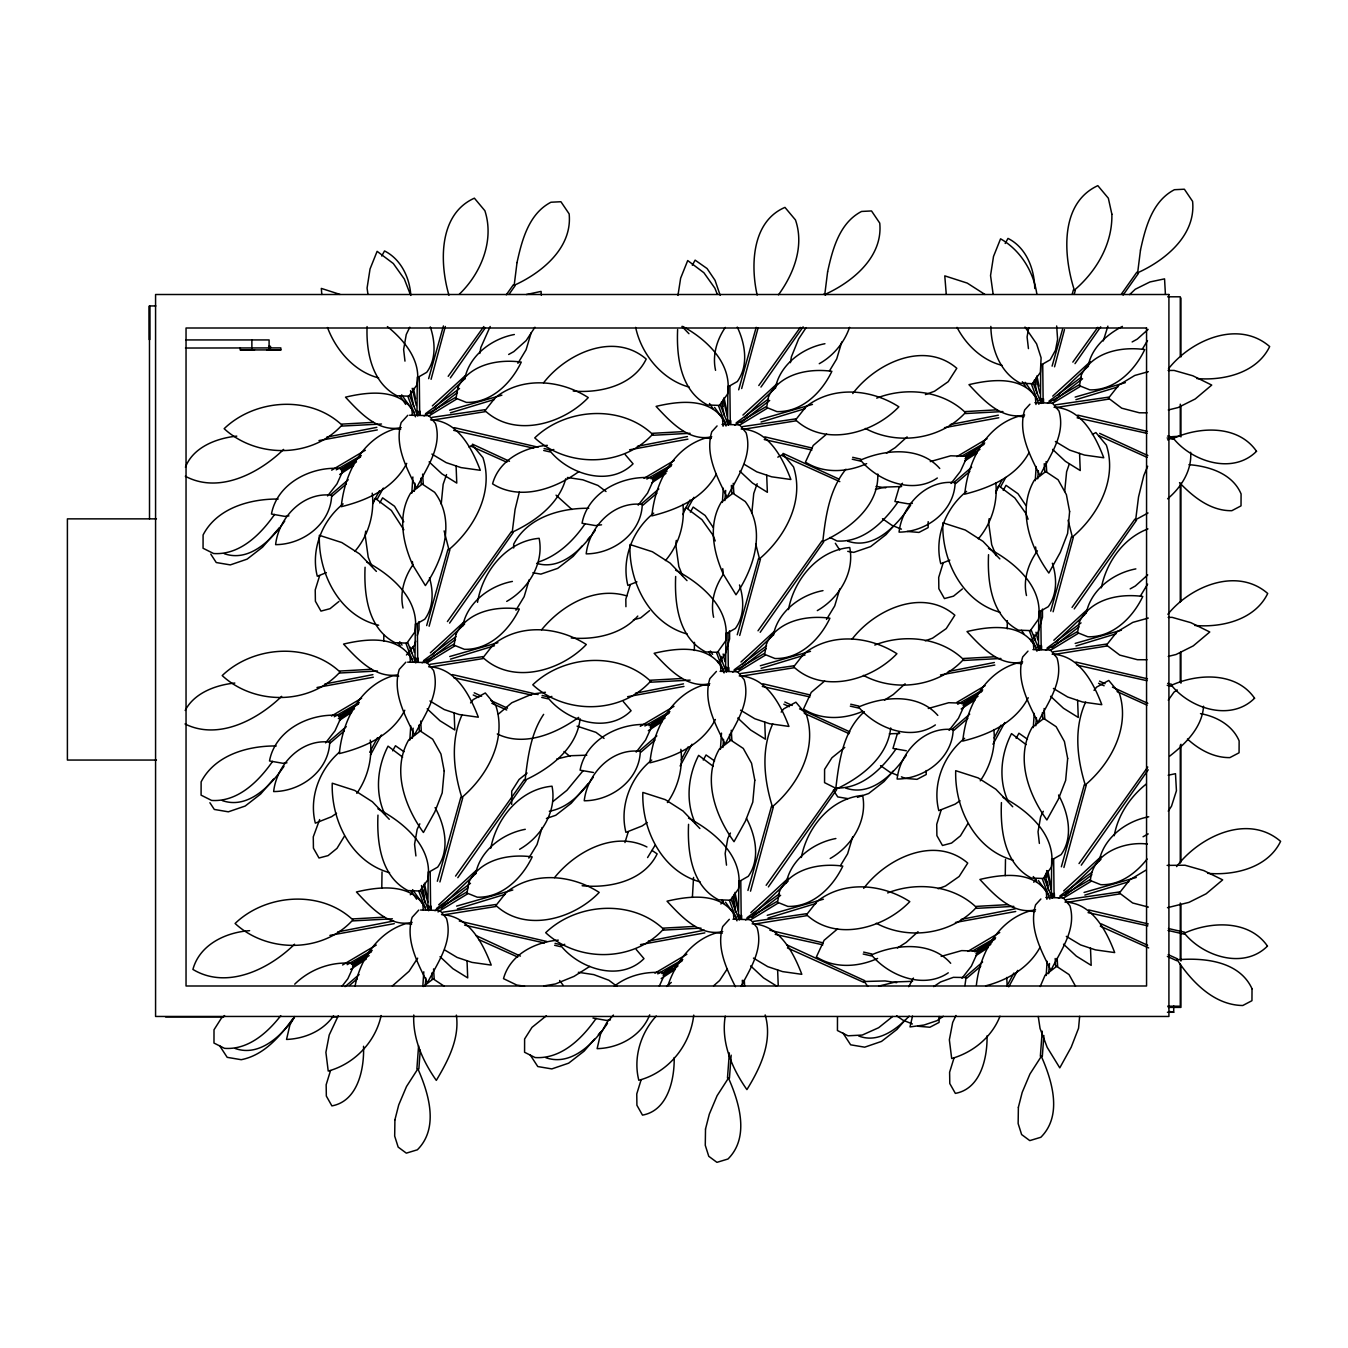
<?xml version="1.0" encoding="UTF-8"?>
<svg xmlns="http://www.w3.org/2000/svg" width="1348" height="1348" viewBox="0 0 1348 1348"><rect width="100%" height="100%" fill="white"/><g stroke="black" fill="none" stroke-linecap="round" stroke-linejoin="round"><path stroke-width="1.5" d="M511.684 804.368L511.718 791.091L519.081 779.481L527.102 773.027M513.672 547.979L513.672 544.188C527.489 517.329 560.515 507.977 588.756 508.263M837.479 1017.251L837.445 1030.529L847.976 1035.803L862.248 1035.062L878.643 1027.715L892.646 1016.51M926.211 770.551L926.194 774.527L917.011 779.346L905.216 778.369L901.391 776.836M928.182 521.642L928.149 527.607L918.965 532.426L907.17 531.449M939.118 1016.443L939.084 1022.424L929.901 1027.243L918.106 1026.266M383.742 641.294L383.843 635.178M381.787 888.214L382.023 871.92M694.338 650.511L694.456 642.356M692.383 897.414L693.563 877.413M1007.209 628.775L1007.327 620.619M1005.254 875.678L1005.49 859.401M416.936 415.083L417.307 377.137L419.279 377.137L419.7 415.083L417.712 414.965L417.947 411.056L417.358 414.341M414.982 662.003L415.336 624.057L417.307 624.057L417.728 662.003L415.74 661.885L415.993 657.976L415.386 661.261M427.872 909.9L428.226 871.937L430.197 871.937L430.635 909.883M727.532 424.3L727.903 386.354L729.858 386.354L730.296 424.3M725.578 671.22L725.932 633.257L727.903 633.257L728.324 671.22L726.336 671.102L726.589 667.193L725.982 670.462M738.519 917.179L738.822 881.154L740.793 881.154L741.215 919.1L739.226 918.999L739.479 915.073M1040.454 400.642L1040.757 364.617L1042.729 364.6L1043.15 402.563L1041.161 402.445L1041.414 398.536L1040.808 401.822M1038.432 649.483L1038.803 611.52L1040.774 611.52L1041.195 649.483L1039.207 649.365L1039.46 645.456L1038.853 648.725M1051.339 897.364L1051.693 859.417L1053.664 859.417L1054.085 897.364M419.666 415.1L419.919 411.191L420.104 414.51M417.712 662.02L417.964 658.094L418.15 661.43M728.308 671.22L728.56 667.311L728.746 670.647M741.198 919.117L741.451 915.208L741.636 918.527M1043.133 402.58L1043.386 398.654L1043.571 401.99M1041.178 649.483L1041.414 645.574L1041.6 648.91M411.78 493.216L412.876 476.973M409.809 740.136L410.769 725.932M422.851 985.995L423.794 971.79M722.376 502.433L723.32 488.229M720.405 749.353L721.5 733.11M1035.23 480.697L1036.191 466.492M1033.276 727.617L1034.236 713.395M1046.166 975.497L1047.126 961.293M418.605 1045.778L416.886 1068.779L418.857 1068.93L420.256 1050.109M729.352 1052.906L727.482 1077.996L729.453 1078.147L731.155 1055.147M1042.223 1031.169L1040.353 1056.259L1042.324 1056.394L1043.874 1035.5M414.274 491.363L414.931 483.258M412.303 738.283L413.128 728.139M425.193 986.18L425.867 978.058M724.87 500.58L725.679 490.436M722.899 747.5L723.556 739.378M1037.724 478.843L1038.381 470.722M1035.77 725.763L1036.427 717.641M1048.66 973.644L1049.485 963.5M1079.647 1016.308L1078.552 1028.254L1071.188 1047.227L1059.781 1067.869L1047.177 1047.345L1040.049 1028.44L1038.263 1016.493M441.217 504.068L443.155 484.286L446.542 474.547M751.813 513.285L753.751 493.503L757.138 483.747M1064.684 491.548L1066.605 471.766L1069.318 463.965M413.752 1014.993C412.673 1038.701 422.884 1061.331 436.314 1080.388C448.025 1060.741 459.702 1038.701 456.365 1015.111M725.241 1016.106C720.826 1042.358 732.015 1068.492 746.91 1089.605C760.558 1067.582 772.859 1041.229 765.175 1014.926M964.915 985.59L966.078 977.536L953.39 977.334L940.567 981.984L933.675 986.601M365.712 531.163L365.123 534.988L368.223 557.23L371.88 566.312M677.96 295.381L680.639 278.193L687.716 260.552L703.909 272.751L714.912 288.219L717.17 294.016M676.308 540.38L675.719 544.204L678.819 566.446L682.476 575.529M989.179 518.643L988.573 522.468L991.69 544.71L996.071 555.595M464.706 379.041C469.222 355.586 491.666 338.736 514.346 334.506M462.735 625.961C467.267 602.505 489.712 585.655 512.392 581.426M475.642 873.841C480.158 850.403 502.602 833.536 525.282 829.306M775.302 388.258C779.818 364.803 802.262 347.952 824.942 343.723M773.331 635.161C777.863 611.722 800.308 594.872 822.988 590.626M786.221 883.058C790.754 859.603 813.198 842.753 835.878 838.523M1088.156 366.504C1091.139 348.172 1106.641 334.641 1122.395 326.401M1086.202 613.424C1090.734 589.986 1113.162 573.136 1135.859 568.89M1099.092 861.321C1103.624 837.866 1126.052 821.016 1148.749 816.787M479.821 353.462L480.815 347.565L490.183 326.486M477.529 602.337C482.517 571.451 506.46 541.306 539.133 538.307C544.221 563.616 528.264 589.127 506.713 601.393M490.756 848.263C496.435 818.152 520.025 789.102 552.023 786.204C557.112 811.496 541.155 837.007 519.603 849.291M790.417 362.679L791.411 356.782L798.623 338.955L806.138 327.598M788.462 609.582C794.124 579.471 817.731 550.422 849.729 547.524C854.817 572.816 838.86 598.327 817.309 610.61M801.352 857.48C807.014 827.369 830.621 798.319 862.619 795.421C867.708 820.713 851.751 846.224 830.2 858.491M1103.287 340.943L1107.888 326.132M1101.333 587.846C1106.287 562.47 1123.255 538.24 1147.957 528.888M1114.223 835.743C1117.863 815.254 1130.079 796.938 1146.238 784.047M1028.726 327.598L1027.092 336.966L1028.44 348.61M428.276 909.142L428.883 905.873L428.63 909.782L430.602 909.9L430.854 905.991L431.04 909.31M727.937 423.558L728.543 420.273L728.291 424.182L730.262 424.317L730.515 420.391L730.7 423.727M1051.743 896.622L1052.35 893.336L1052.097 897.246L1054.069 897.38L1054.305 893.471L1054.49 896.791M355.08 986.011C360.354 958.883 378.316 931.974 405.782 923.683L411.646 924.02M976.39 985.102C979.76 953.895 997.604 920.785 1029.249 911.164L1035.112 911.484M381.13 1015.533C375.469 1042.004 354.356 1063.976 328.221 1071.053L325.896 1052.35L329.215 1034.994L338.264 1015.752M693.731 1015.111C690.345 1045.29 668.524 1072.486 638.817 1080.27C633.021 1057.607 640.721 1033.073 656.24 1016.021M912.529 1016.089L910.001 1026.923L924.02 1025.036L936.961 1020.689L943.33 1016.257M519.368 491.986L515.071 509.477L512.223 532.224C535.223 521.356 558.695 504.472 565.756 478.742M431.074 379.327L445.346 326.469M429.119 626.247L449.861 549.883L447.957 549.361L426.676 625.573M439.92 881.963L462.752 797.763L460.848 797.241L437.342 881.255M741.67 388.544L758.098 327.85M739.715 635.464L760.457 559.1L758.553 558.561L737.255 634.79M750.516 891.18L773.348 806.98L771.444 806.458L747.938 890.472M1054.54 366.808L1064.482 329.62M1053.108 611.773L1073.328 537.346L1071.424 536.824L1050.682 611.099M1063.909 867.489L1086.218 785.244L1084.314 784.721L1061.365 866.781M443.441 325.946L428.63 378.653M756.194 327.328L738.67 389.825M1072.3 293.83L1073.379 289.921L1075.283 290.443L1074.204 294.353M1052.097 366.134L1062.595 329.097M415.706 641.159L414.594 645.001L406.439 654.993M417.358 635.414L419.026 629.668L418.975 621.596M908.72 986.685L913.439 978.041M531.163 332.771L526.091 349.772L517.885 363.32M529.208 579.691L524.136 596.692L515.93 610.24M542.098 827.571L537.026 844.573L528.82 858.12M841.759 341.988L836.687 358.989L829.509 370.835M839.804 588.891L834.732 605.909L826.509 619.44M852.694 836.788L847.622 853.789L840.427 865.635M319.594 575.832L315.23 589.935L315.398 601.259L320.959 611.099L330.041 608.689L338.938 601.461M330.513 1070.632L326.165 1084.736L326.334 1096.059L331.894 1105.899C357.961 1101.097 364.381 1068.812 363.539 1046.284M630.19 585.032L625.826 599.152L625.927 606.701M624.95 842.534L628.219 831.952M641.109 1079.849L636.761 1093.953L636.913 1105.276L642.49 1115.116C667.833 1110.617 674.59 1079.512 674.185 1057.557M943.044 563.296L938.697 577.416L938.848 588.722L944.426 598.563L953.508 596.17L962.405 588.924M941.089 810.215L936.725 824.336L936.894 835.642L942.471 845.482L951.553 843.073L960.45 835.844L967.898 823.611M953.98 1058.113L949.615 1072.216L949.784 1083.539L955.361 1093.38C980.704 1088.864 987.461 1057.776 987.056 1035.82M849.56 327.328C844.455 342.443 833.266 355.939 819.264 363.69M462.145 714.625C450.165 740.777 453.551 770.786 461.808 797.511C487.622 775.656 506.983 739.648 495.811 705.543L485.297 692.973L473.148 699.646L470.57 702.898M772.741 723.842C760.761 749.994 764.148 780.003 772.404 806.711C798.218 784.873 817.579 748.848 806.407 714.743L795.893 702.19L783.744 708.846L781.166 712.115M1085.612 702.106C1073.615 728.257 1077.018 758.267 1085.258 784.974C1111.089 763.12 1130.433 727.111 1119.278 693.007L1108.764 680.454L1096.615 687.109L1094.02 690.378M373.042 503.545L375.148 498.255L391.358 510.454L403.861 529.781M682.914 514.532L685.744 507.471L701.954 519.671L712.957 535.139L715.215 540.936M995.784 492.795L998.615 485.735L1014.808 497.934L1025.828 513.386L1028.086 519.199M667.883 985.641C675.769 962.371 691.827 940.028 716.378 932.9L722.242 933.22M1147.67 466.24L1143.795 475.574L1138.538 496.957L1135.69 519.705L1148.041 512.981M1040.184 986.551L1045.054 975.295L1056.664 966.364L1069.031 974.57L1075.468 986.129M659.341 986.045L665.339 972.885C647.579 970.813 628.488 974.924 614.351 986.163M999.997 1016.19C991.858 1037.134 973.054 1052.384 951.688 1058.517L949.363 1039.813L952.682 1022.475L955.968 1015.465M185.434 467.234C193.118 447.132 216.742 438.117 236.776 436.129M185.182 710.463C194.23 692.889 216.017 684.902 234.822 683.048M409.792 327.193L406.254 334.506L403.625 349.486L404.973 361.129M419.835 823.83L417.172 829.306L414.561 844.286L415.909 855.946M730.431 833.03L727.768 838.523L725.157 853.503L726.505 865.146M1043.301 811.294L1040.639 816.787L1038.027 831.767L1039.375 843.41M649.719 1014.859C641.446 1035.921 619.12 1048.121 597.13 1048.66L600.5 1034.202L606.886 1022.374L613.441 1015.044M379.445 490.79L372.621 503.579M377.491 737.71L369.706 752.285M690.041 500.007L684.177 511.01M688.087 746.927L681.262 759.716M1001.918 480.141L996.088 491.06M1000.941 725.19L994.133 737.979M1013.831 973.071L1007.023 985.86M740.996 986.466C750.516 968.521 763.44 948.722 757.054 927.592L750.55 919.656L732.958 919.218M370.481 754.998L381.366 735.014M294.471 1016.544L289.904 1024.986L286.534 1039.443C304.715 1038.701 322.913 1031.035 333.546 1015.819M680.117 765.984L691.962 744.231M992.987 744.248L1004.816 722.494M1008.759 986.803L1017.706 970.391M377.238 499.181L383.321 488.111M687.834 508.381L693.917 497.311M1000.705 486.645L1005.76 477.428M381.72 256.019L384.534 250.947C400.996 259.237 409.691 277.654 410.82 295.431M379.765 502.922L382.579 497.85L394.526 506.241L403.777 521.811M392.656 750.819L395.469 745.747L403.996 751.746M692.316 265.219L695.13 260.147L707.077 268.538L715.063 280.367L720.169 295.296M690.361 512.139L693.175 507.067L705.122 515.458L713.092 527.287M703.252 760.036L706.066 754.964L714.592 760.946M1005.187 243.483L1008.001 238.411C1026.367 247.644 1034.438 268.926 1034.759 288.506M1003.232 490.402L1006.029 485.331L1017.993 493.722L1025.963 505.551M1016.122 738.3L1018.936 733.228L1027.462 739.21M1142.363 349.098L1147.502 340.64M1140.408 596.018L1147.603 584.156M344.448 836.131L336.983 848.364L328.086 855.609L319.004 858.002L313.427 848.178L313.275 836.855L319.644 819.55M778.453 294.824C793.938 273.61 804.436 245.943 795.472 219.943L784.957 207.39C752.066 221.392 750.415 264.848 757.155 295.043M647.579 857.581L655.044 845.348M274.571 514.447C260.636 534.398 239.877 555.241 213.591 553.523L203.059 548.248L203.093 534.971C216.893 508.129 249.919 498.777 278.16 499.046M272.616 761.367C258.664 781.301 237.905 802.144 211.619 800.442L201.088 795.151L201.122 781.891C214.939 755.032 247.965 745.68 276.205 745.966M585.167 523.664C573.675 540.548 558.224 555.528 538.442 561.998M583.212 770.584L566.885 790.349L552.899 801.554M898.038 501.928C884.086 521.861 863.327 542.705 837.041 541.003L830.031 537.481M596.102 1018.465C582.151 1038.415 561.391 1059.258 535.105 1057.54L524.574 1052.266L524.608 1038.988L531.988 1027.361L546.395 1015.735M896.083 748.848C882.131 768.781 861.372 789.625 835.086 787.923L824.555 782.632L824.588 769.354L831.952 757.745L844.775 747.415M637.789 616.053C621.95 634.453 594.754 640.014 571.249 637.958M292.516 1019.139C279.542 1036.848 263.854 1055.248 241.225 1059.697L227.189 1057.338L219.522 1045.576M412.774 565.065L425.395 585.588C443.391 558.813 456.028 520.8 434.629 492.29L422.261 484.084L410.668 493.014C397.323 515.239 402.715 542.688 412.774 565.065C404.265 577.551 399.631 593.053 403.018 608.049M725.342 327.412C716.765 339.831 712.216 355.367 715.569 370.346M723.37 574.282L735.991 594.788C753.987 568.03 766.624 530 745.225 501.507L732.857 493.301L721.264 502.214C707.919 524.456 713.311 551.905 723.37 574.282C714.861 586.751 710.228 602.27 713.614 617.266M1037.404 550.827C1028.238 563.649 1022.896 579.809 1026.485 595.53M406.742 463.358C394.004 488.229 367.178 500.361 341.263 506.696C344.397 474.294 361.685 438.926 394.863 428.883L400.71 429.203M534.937 327.227L526.226 340.505L513.807 351.626L508.668 354.473M404.788 710.261C392.049 735.149 365.224 747.264 339.308 753.599C342.443 721.214 359.731 685.846 392.891 675.803L398.755 676.123M716.26 474.21C703.521 498.288 677.033 509.578 651.859 515.896C654.993 483.511 672.281 448.143 705.442 438.1L711.306 438.42M417.678 958.158L409.051 971.285L392.369 985.944M715.367 719.478C702.645 744.366 675.82 756.481 649.904 762.816C653.039 730.431 670.327 695.062 703.488 685.02L709.351 685.34M1029.131 452.473C1016.392 476.535 989.887 487.841 964.73 494.16C967.864 461.774 985.152 426.406 1018.313 416.363L1024.177 416.684M727.195 969.01L719.647 980.501L713.581 985.826M1028.238 697.742C1015.516 722.629 988.674 734.744 962.775 741.08C965.893 708.694 983.197 673.326 1016.358 663.283L1022.205 663.604M1040.049 947.273C1028.962 967.763 1007.613 980.148 985.59 985.86M1168.244 811.159L1171.513 806.188L1176.433 790.754L1175.49 773.685L1168.177 775.235M450.384 377.861L485.449 327.648M449.592 623.096L513.032 532.797L511.414 531.651L447.418 621.563M760.963 387.078L803.138 326.839M457.815 877.683L525.922 780.677L524.321 779.548L455.557 876.099M760.171 632.313L823.628 542.014L822.01 540.868L758.014 630.78M1074.996 363.657L1100.676 326.823M768.394 886.9L836.518 789.894L834.901 788.765L766.153 885.299M1074.221 608.908L1136.499 520.277L1134.881 519.132L1072.064 607.392M1081.264 865.163L1148.21 769.826M483.848 326.519L448.193 376.311M506.292 294.774L513.386 284.748L514.987 285.877L509.089 294.235M800.341 327.379L758.789 385.528M1121.485 293.931L1136.836 272.212L1138.453 273.358L1123.086 295.077M1147.771 767.029L1079.023 863.562M543.648 714.356C530.691 733.565 527.725 757.593 525.113 780.121C550.203 768.411 576.995 748.191 580.095 718.737M845.937 469.205C829.408 489.375 825.566 516.335 822.819 541.441C849.307 529.174 879.031 506.191 877.784 474.024M1168.261 700.202L1173.99 692.131L1177.242 689.957M1072.84 362.123L1097.811 327.311M284.748 521.002C271.689 539.891 249.262 562.47 224.29 553.691M284.007 766.271C270.746 785.665 248.116 809.558 222.336 800.611M595.344 530.219C582.521 548.535 561.088 570.794 536.639 563.329M294.454 1017.454C281.58 1035.803 259.406 1057.102 235.226 1048.491M593.373 777.122C582.673 792.27 568.384 807.991 549.31 811.226M902.503 483.241L898.931 488.027L894.92 501.523L908.299 503.849L912.377 503.343M910.658 505.197C897.145 525.046 874.346 550.287 847.757 541.171M607.493 1023.368C594.232 1042.779 571.603 1066.656 545.822 1057.708M899.352 731.745L896.976 734.93L892.966 748.443L906.345 750.769M906.244 755.386C893.185 774.291 870.774 796.853 845.786 788.075M327.581 495.963L336.966 483.898L343.807 468.868C313.747 464.79 277.334 482.213 271.454 514.043L284.849 516.385L288.91 515.863M325.609 742.883L334.995 730.818L341.853 715.788C311.792 711.71 275.38 729.133 269.499 760.963L282.878 763.288L286.956 762.783M638.177 505.18L647.562 493.115L654.403 478.085C624.343 474.007 587.93 491.43 582.05 523.26L595.428 525.585L601.545 524.81M342.021 986.247L347.885 978.715L354.743 963.668C332.855 960.703 310.394 968.757 294.723 984.175M636.205 752.1L645.591 740.035L652.449 725.005C622.388 720.927 585.976 738.35 580.095 770.18L593.474 772.505M951.031 483.443L960.416 471.379L967.274 456.349L950.711 455.793L930.272 461.589M949.076 730.363L958.462 718.299L965.32 703.252L948.756 702.712L928.3 708.492M961.966 978.244L971.352 966.179L978.21 951.149L961.646 950.61L941.19 956.389M354.861 551.349C368.459 535.645 374.744 513.74 372.216 493.183M356.816 793.349C367.482 778.133 372.655 758.638 370.262 740.103M665.457 560.566C678.533 545.384 685.087 524.321 682.914 504.405M667.412 802.566C678.078 787.35 683.251 767.855 680.841 749.319M978.328 538.829C991.403 523.647 997.958 502.585 995.784 482.668M980.266 780.829C990.477 766.169 995.919 747.466 993.83 729.588M410.298 894.769L412.623 891.921M718.198 662.778L725.19 654.218L729.622 638.885L729.571 630.813M720.894 903.986L723.219 901.121M1031.068 641.041L1038.044 632.482L1042.493 617.148L1042.442 609.077M1033.764 882.249L1036.09 879.385M279.424 527.675L262.574 547.136L247.122 559.134L230.306 564.896L216.253 562.537L210.777 554.129M273.577 779.077L260.619 794.056L245.168 806.053L228.334 811.816L214.298 809.44L209.917 802.734M582.235 545.873L573.17 556.353L557.718 568.351L540.885 574.113L532.864 572.765M587.425 539.874L590.003 536.875M280.755 1015.684C267.258 1033.04 247.948 1050.058 224.509 1048.34L213.978 1043.049L214.012 1029.771L221.392 1018.161L224.594 1015.566M588.048 783.795L571.215 803.256L555.764 815.27L546.412 818.472M893.808 525.619L886.04 534.6L870.589 546.614L853.756 552.377L847.74 551.366M594.468 1039.173L584.105 1051.154L568.654 1063.168L551.821 1068.913L537.785 1066.554L530.118 1054.793M598.344 1034.674L600.938 1031.692M893.151 771.039L884.069 781.52L868.618 793.534L857.412 797.376M904.744 1020.436L896.976 1029.417L881.508 1041.414L864.691 1047.177L850.639 1044.818L842.972 1033.057M1147.114 859.03C1135.96 873.302 1119.649 885.484 1100.726 884.676L1090.431 880.547C1092.065 853.469 1123.592 841.101 1147.384 844.033M407.804 415.285L401.199 422.514C394.172 445.278 406.607 468.127 416.498 488.027C426.457 468.194 442.447 446.963 435.522 423.575L429.018 415.639L409.607 415.235M405.849 662.188L399.244 669.417C392.217 692.198 404.653 715.047 414.544 734.946C424.485 715.114 440.493 693.883 433.567 670.478L427.063 662.542L407.652 662.154M717.069 425.934L711.795 431.714C704.768 454.495 717.203 477.344 727.094 497.244C737.053 477.411 753.043 456.18 746.118 432.775L739.614 424.839L722.023 424.418M418.739 910.085L412.134 917.314C405.108 940.078 417.543 962.944 427.434 982.827C437.392 962.994 453.383 941.763 446.458 918.376L439.954 910.439L420.542 910.035M716.428 671.405L709.84 678.634C702.814 701.398 715.249 724.264 725.14 744.163C735.081 724.331 751.089 703.083 744.163 679.695L737.659 671.759L720.068 671.321M1029.939 404.198L1024.665 409.977C1017.639 432.759 1030.074 455.607 1039.965 475.507C1049.907 455.675 1065.914 434.444 1058.989 411.039L1052.485 403.103L1034.893 402.664M729.335 919.302L722.73 926.531C716.277 947.206 726.184 968.487 735.435 986.719M1027.985 651.118L1022.711 656.897C1015.684 679.662 1028.12 702.527 1038.011 722.41C1047.952 702.594 1063.943 681.347 1057.034 657.959L1050.53 650.022L1032.939 649.584M1040.875 898.998L1035.601 904.794C1028.575 927.559 1041.01 950.407 1050.901 970.307C1060.842 950.475 1076.833 929.244 1069.924 905.856L1063.42 897.92L1045.829 897.482M543.564 382.849C566.278 353.395 614.166 331.355 646.197 359.074C633.459 385.494 600.298 393.414 573.22 391.038M541.61 629.769C561.509 605.404 594.856 586.094 626.82 595.917M852.762 393.549C875.543 363.454 924.02 340.05 956.794 368.29L948.183 381.703L934.535 391.24L925.385 394.593M554.5 877.649C575.495 851.515 614.351 830.452 646.939 846.982M852.206 638.986C874.919 609.532 922.79 587.475 954.839 615.21L946.229 628.606L932.58 638.16L925.25 640.839M1168.43 368.847C1191.093 340.067 1238.34 319.324 1269.664 346.554C1256.926 372.975 1223.765 380.894 1196.67 378.518M863.697 888.349C886.479 858.272 934.956 834.85 967.729 863.091L959.119 876.503L945.47 886.04L938.141 888.736M1167.874 614.284C1190.503 586.212 1237.076 566.75 1267.71 593.474C1254.971 619.895 1221.81 627.814 1194.716 625.438M1176.568 866.612C1199.349 836.518 1247.827 813.114 1280.6 841.354C1267.861 867.775 1234.701 875.695 1207.606 873.319M459.365 294.15C481.067 273.341 494.581 240.399 484.876 210.726L474.378 198.173C438.454 214.265 439.465 262.826 448.951 295.212M442.195 905.57L476.012 873.302M752.791 914.787L788.108 881.137M1065.661 893.033L1100.962 859.384M434.208 407.905L465.077 378.502M432.236 654.825L464.622 624.023M744.804 417.122L775.673 387.719M742.832 664.042L773.718 634.638M1057.658 395.385L1088.544 365.982M1055.703 642.305L1085.089 614.284M909.159 1016.106C896.656 1029.501 877.784 1043.571 858.693 1035.972M1129.641 294.589L1135.302 289.23L1149.911 281.968L1164.554 278.868L1165.397 294.049M465.229 375.671L432.32 405.9M464.757 621.192L430.366 652.82M777.307 383.489L742.917 415.1M476.164 870.471L438.69 904.811M773.87 631.808L740.962 662.02M1090.178 361.753L1052.737 396.11M788.243 878.289L750.802 912.647M1086.724 610.071L1053.816 640.283M1101.114 856.553L1063.673 890.91M283.619 449.423C258.9 473.468 218.797 494.211 185.316 476.232M281.665 696.343C257.299 719.95 218.309 740.507 185.013 723.96M294.555 944.223C269.078 969.313 226.868 989.954 192.916 969.431C199.555 944.678 225.756 932.243 249.616 930.676M907.086 436.887L895.24 447.62L886.479 453.181M905.115 683.807L893.286 694.54L884.524 700.084M918.022 931.704L906.176 942.437L897.414 947.981M1148.125 329.384L1137.274 339.106L1132.135 341.954M1147.721 574.905L1135.319 586.026L1130.18 588.874M1167.604 498.811C1181.118 487.538 1192.053 470.418 1190.655 452.288M1169.761 756.076C1185.633 743.658 1202.13 727.448 1203.562 706.217M348.222 479.753L331.035 494.497L332.316 495.997L346.369 483.932M346.251 726.673L329.081 741.417L330.361 742.917L344.414 730.852M658.818 488.97L641.631 503.714L642.912 505.214L656.965 493.149M345.088 986.635L359.141 974.553M349.503 985.439L357.304 978.732M656.847 735.89L639.677 750.634L640.957 752.133L655.01 740.069M971.672 467.234L954.502 481.977L955.783 483.477L969.835 471.412M969.718 714.154L952.547 728.897L953.828 730.397L967.881 718.316M666.62 986.45L671.304 982.439M982.608 962.034L965.438 976.778L966.718 978.277L980.771 966.213M826.627 434.09L813.198 445.48L805.447 462.111C823.746 473.906 847.437 472.373 866.646 463.628M498.372 714.12L511.802 702.746L532.14 694.068L545.418 692.265M824.673 681.01L811.226 692.383L803.492 709.014C821.185 720.405 844.05 719.444 862.821 711.306M837.563 928.907L824.117 940.281L816.383 956.912C834.682 968.707 858.356 967.173 877.582 958.445M649.534 610.661L640.637 617.906L633.375 619.827M937.332 478.018C912.967 494.783 878.037 481.27 860.546 460.106C885.35 449.221 920.296 446.239 939.758 468.481M935.377 724.921C911.012 741.703 876.082 728.19 858.575 707.026C883.395 696.141 918.342 693.158 937.804 715.4M948.267 972.818C923.902 989.601 888.972 976.07 871.465 954.906C896.285 944.038 931.232 941.039 950.694 963.281M430.298 413.448L457.461 392.521M426.777 661.598L455.506 639.441M740.894 422.665L769.691 400.491M1053.765 400.929L1082.562 378.754M738.94 669.585L766.102 648.641M441.234 908.249L468.396 887.321M1051.811 647.849L1078.973 626.904M751.83 917.466L780.627 895.308M1064.701 895.729L1091.863 874.801M423.255 986.534L433.197 978.901L444.014 986.079M343.133 503.916C322.121 520.631 310.596 549.816 317.286 576.236L326.351 572.647M339.595 752.032C319.729 769.068 308.726 797.325 315.331 823.156L331.642 816.686L336.545 813.282M653.713 513.116C632.717 529.848 621.192 559.032 627.882 585.453L636.947 581.864M966.583 491.38C945.588 508.112 934.063 537.296 940.752 563.717L949.818 560.128M651.758 760.036C630.763 776.751 619.238 805.952 625.927 832.373L642.238 825.903L647.141 822.499M964.629 738.3C943.634 755.015 932.091 784.216 938.798 810.637L955.092 804.166L960.012 800.746M459.55 388.477L425.513 413.701M768.512 398.924L736.109 422.918M455.961 636.627L423.542 660.621M1081.382 377.187L1048.963 401.182M766.54 645.844L734.138 669.838M470.486 883.277L436.449 908.518M1081.045 622.877L1047.008 648.102M779.447 893.724L747.028 917.718M1092.301 871.988L1059.899 895.982M266.634 349.924L280.839 349.907L280.839 347.902L185.485 348.037M342.021 470.519L354.136 462.33M652.617 479.736L664.733 471.547M338.331 718.619L352.182 709.25M965.488 458L974.132 452.136M650.646 726.656L662.778 718.45M352.957 965.337L365.072 957.131M963.517 704.92L977.367 695.551M663.553 974.537L672.197 968.69M978.143 951.637L991.993 942.269M1167.587 439.886L1172.457 436.634L1180.427 436.213M864.371 711.693C842.871 730.818 838.894 762.159 835.709 789.321C860.799 777.628 887.591 757.408 890.691 727.954M339.679 474.547L353.648 465.363M652.028 482.618L665.996 473.434M339.46 720.321L351.693 712.283M964.882 460.881L977.115 452.844M648.321 730.683L662.289 721.5M350.615 969.364L366.336 959.018M961.191 708.947L975.16 699.747M661.211 978.564L675.179 969.38M975.817 955.681L988.05 947.644M340.488 469.609L359.714 457.09M651.084 478.826L668.557 467.436M338.533 716.529L357.759 704.01M965.707 455.944L981.428 445.699M649.129 725.73L668.355 713.227M351.424 964.41L370.649 951.89M962 703.993L981.226 691.49M662.02 973.627L679.493 962.253M974.89 951.89L992.364 940.516M360.607 456.871L343.285 468.042L344.347 469.694L356.479 461.875M671.203 466.088L653.864 477.259L654.943 478.911L667.075 471.092M358.652 703.791L341.314 714.962L342.392 716.614L354.524 708.795M984.074 444.351L966.735 455.523L967.813 457.174L979.945 449.356M669.248 713.008L651.91 724.162L652.988 725.831L665.12 718.012M371.543 951.671L354.204 962.843L355.282 964.494L369.15 955.564M982.119 691.254L964.78 702.426L965.842 704.094L977.991 696.276M682.139 960.888L664.8 972.06L665.878 973.711L678.01 965.893M995.009 939.152L977.671 950.323L978.732 951.974L990.881 944.156M428.748 416.06L456.551 399.109L455.54 397.407L424.03 415.892M578.865 471.581C554.736 489.105 519.94 501.17 492.576 483.848C499.013 459.82 524.119 447.115 547.372 445.346M739.344 425.277L767.147 408.309L766.136 406.624L734.626 425.109M426.777 662.98L454.596 646.029L453.568 644.327L422.076 662.812M1052.198 403.524L1080.018 386.573L1078.99 384.888L1047.497 403.372M578.663 717.389C555.915 733.565 524.338 747.163 497.277 733.969M737.373 672.18L765.175 655.229L764.164 653.544L732.672 672.012M437.999 911.922L467.486 893.909L466.459 892.224L434.966 910.692M1050.244 650.444L1078.046 633.493L1077.035 631.808L1045.543 650.275M589.801 966.398L574.046 976.373L555.393 983.973L543.8 985.927M750.263 920.077L778.082 903.126L777.055 901.424L745.562 919.909M1063.134 898.341L1090.936 881.39L1089.925 879.688L1058.433 898.172M341.6 471.328L352.182 464.639M653.965 479.433L664.53 472.744M339.645 718.248L351.98 710.447M965.067 458.809L977.401 451.007M650.241 727.465L660.806 720.776M352.536 966.145L366.639 957.215M963.112 705.729L975.447 697.927M663.132 975.345L677.218 966.432M976.003 953.609L990.089 944.695M1145.716 870.269L1129.708 879.907L1119.396 892.966L1132.64 902.975L1148.378 907.086M331.659 470.166L365.359 450.232M644.024 478.338L674.169 460.494M331.473 716.041L361.618 698.213M956.895 456.601L987.039 438.757M640.283 726.302L673.983 706.369M342.577 964.983L376.277 945.049M956.709 702.46L985.085 685.677M654.96 973.138L686.873 954.266M967.813 951.402L999.744 932.513M336.242 469.845L361.264 455.506M646.821 479.062L671.86 464.723M334.27 716.765L359.309 702.426M961.478 456.298L984.731 442.97M644.866 725.982L669.905 711.626M347.161 964.646L372.2 950.306M957.737 704.246L982.759 689.89M657.757 973.863L682.796 959.523M972.414 951.098L995.65 937.787M418.284 377.137L426.743 372.301C436.432 359.208 435.236 341.617 430.298 326.89M728.88 386.354L737.339 381.518C748.814 365.578 745.276 343.757 737.272 327.092M416.33 624.057L424.788 619.221C433.584 607.308 433.534 591.368 429.456 577.685M1041.751 364.617L1050.21 359.781L1055.484 350.244L1057.607 339.359L1056.664 325.98M726.926 633.257L735.385 628.438C744.618 615.935 744.062 599.152 739.496 584.965M429.22 871.937L437.679 867.118C450.266 849.392 444.806 825.33 435.101 807.57M1039.797 611.52L1048.239 606.701C1057.472 594.198 1056.916 577.416 1052.367 563.228M739.816 881.154L748.275 876.318C760.457 859.215 755.756 835.861 746.539 818.489M1052.687 859.417L1061.129 854.581C1073.733 836.872 1068.273 812.81 1058.568 795.034M1143.07 836.754L1148.21 833.906M468.936 446.997L472.407 445.093L482.921 457.646C494.093 491.75 474.732 527.759 448.918 549.613L444.132 530.876M777.796 457.157L783.003 454.31L793.517 466.863C804.689 500.967 785.328 536.976 759.514 558.83L755.689 543.834M1092.402 434.46L1095.873 432.556L1106.371 445.126C1117.543 479.231 1098.182 515.239 1072.368 537.094L1068.071 520.227M876.722 398.132C905.805 386.724 942.336 390.313 965.438 412.572C940.601 439.701 897.448 445.733 865.349 428.445M874.768 645.052C903.851 633.644 940.365 637.233 963.483 659.492C938.629 686.621 895.493 692.653 863.394 675.365M887.658 892.932C916.741 881.525 953.255 885.114 976.373 907.373C951.536 934.501 908.384 940.533 876.284 923.262M553.809 449.491L549.95 450.889C568.839 474.277 609.448 487.471 633.054 463.813L625.287 454.714M551.854 696.411L547.979 697.809C566.868 721.197 607.493 734.39 631.1 710.733L623.332 701.634M564.745 944.308L560.869 945.706C579.775 969.077 620.383 982.288 643.99 958.63L636.222 949.514M457.427 908.855L505.365 894.263M768.023 918.055L815.961 903.48M450.451 412.825L494.43 399.463M761.047 422.042L805.026 408.68M1075.906 399.699L1117.896 386.927M450.485 659.138L494.463 645.759M761.081 668.355L805.059 654.976M1075.957 645.995L1115.925 633.846M1084.854 895.106L1128.832 881.744M501.877 395.183L449.676 410.18M812.473 404.4L760.272 419.397M1125.344 382.663L1075.148 397.087M497.918 642.693L449.726 656.527M810.502 651.32L760.323 665.744M1121.384 630.173L1075.198 643.417M512.813 890L456.618 906.109M823.409 899.217L767.214 915.326M1136.263 877.464L1084.062 892.46M1148.328 371.677L1134.78 375.452L1118.773 385.09L1108.477 398.166L1121.705 408.174L1139.397 412.791L1147.03 412.825M1148.311 618.058L1132.825 622.372L1116.818 632.01L1106.506 645.069L1119.75 655.094L1137.442 659.711L1146.98 659.745M1168.278 409.977L1178.034 407.568L1195.221 398.974L1211.734 385.073L1192.862 375.789L1174.091 370.43L1168.109 370.481M1168.261 656.409L1176.079 654.488L1193.266 645.877L1209.779 631.993L1190.907 622.692L1172.12 617.35L1168.143 617.384M1167.486 907.676L1188.97 902.368L1206.157 893.775L1222.67 879.873L1203.798 870.589L1185.01 865.231L1167.115 865.382M401.182 427.552C378.148 432.792 359.68 412.387 345.492 397.171C367.195 392.032 397.087 388.275 411.881 409.084L412.353 415.032M711.778 436.769C688.744 442.009 670.276 421.587 656.088 406.388C677.791 401.249 707.683 397.492 722.477 418.301L723.101 426.238M1024.632 415.032C1001.615 420.273 983.147 399.851 968.959 384.652C990.662 379.513 1020.554 375.755 1035.348 396.565L1035.972 404.501M875.391 489.442L885.013 487.083L901.627 486.527M397.458 674.893C374.946 678.432 357.49 659.004 343.538 644.091C365.241 638.952 395.132 635.194 409.927 656.004L410.399 661.952M709.806 683.689C686.789 688.929 668.322 668.507 654.134 653.291C675.837 648.169 705.729 644.411 720.506 665.221L720.978 671.169M556.724 759.042L570.187 755.739L586.801 755.183M1022.677 661.935C999.66 667.193 981.192 646.77 966.988 631.555C988.691 626.432 1018.599 622.675 1033.377 643.485L1033.849 649.433M412.117 922.352C389.083 927.592 370.616 907.187 356.428 891.972C378.131 886.832 408.023 883.092 422.817 903.885L423.289 909.849M722.697 931.569C699.679 936.809 681.212 916.404 667.024 901.189C688.727 896.049 718.619 892.292 733.413 913.101L733.885 919.066M1035.567 909.833C1012.55 915.073 994.083 894.668 979.895 879.452C1001.581 874.313 1031.49 870.555 1046.267 891.365L1046.907 899.301M878.626 986.129L895.948 981.9L912.562 981.327M526.461 294.504L541.087 291.404L541.306 295.195M376.833 427.333L326.806 437.089M687.429 436.55L637.402 446.306M998.312 415.201L950.273 424.569M372.891 674.64L324.851 684.009M683.487 683.857L635.447 693.226M994.352 662.508L948.318 671.489M393.751 920.97L337.741 931.906M704.347 930.187L648.337 941.106M1015.229 908.838L961.208 919.37M318.987 440.577L377.322 429.928M629.583 449.794L687.918 439.145M944.493 427.67L998.784 417.762M317.016 687.497L373.362 677.202M627.612 696.697L683.958 686.418M940.483 674.96L994.824 665.036M329.906 935.377L394.256 923.65M640.502 944.594L704.852 932.867M955.429 922.47L1015.718 911.484M432.371 420.121L485.162 411.662L484.859 409.708L431.95 417.391M742.967 429.338L795.758 420.862L795.455 418.925L742.546 426.608M1055.821 407.585L1108.612 399.126L1108.326 397.188L1055.417 404.872M430.4 667.041L483.191 658.565L482.904 656.628L429.995 664.311M740.996 676.241L793.787 667.782L793.5 665.845L740.591 673.528M1053.866 654.505L1106.657 646.046L1106.371 644.108L1053.445 651.775M443.29 914.921L496.098 906.463L495.794 904.508L442.885 912.192M753.886 924.138L806.677 915.68L806.39 913.725L753.481 921.409M1066.757 902.402L1119.548 893.943L1119.261 891.988L1066.335 899.672M558.308 940.146C535.055 941.915 509.948 954.637 503.512 978.648L516.806 985.068L524.524 986.18M610.442 1019.88L606.364 1020.402L592.985 1018.06M373.345 422.362L341.92 424.115L342.021 426.069L381.467 424.013M996.795 409.843L965.387 411.578L965.488 413.55L1002.929 411.561M683.942 431.579L652.516 433.315L652.617 435.286L690.058 433.298M371.391 669.282L339.966 671.034L340.067 672.989L377.507 671.001M994.841 656.762L963.416 658.498L963.534 660.469L1000.957 658.481M681.97 678.499L650.562 680.235L650.663 682.206L690.109 680.133M384.281 917.179L352.856 918.915L352.957 920.886L392.403 918.814M1007.731 904.643L976.323 906.395L976.424 908.35L1013.865 906.378M694.877 926.396L663.452 928.132L663.553 930.103L700.994 928.115M889.276 733.801L899.672 733.447M1167.654 296.796L1180.275 296.796L1180.275 355.737M155.829 305.945L149.476 305.945L149.51 518.862M185.771 339.932L269.094 339.932L269.094 348.037M268.892 346.284L270.51 346.284L270.51 347.902M240.315 347.902L240.315 349.924L280.839 349.924M156.452 518.862L67.4 518.862L67.4 760.053L156.452 760.053M1167.654 1006.198L1180.275 1006.198L1180.275 964.09M1168.312 1007.394L1180.932 1007.394L1180.932 965.286M1167.419 1012.264L1173.704 1012.264L1173.704 1005.945M165.585 1016.914L223.684 1016.914M331.423 1016.914L337.64 1016.914M240.315 349.907L254.519 349.924M582.134 885.737C609.785 888.484 644.007 880.985 657.133 853.874L652.028 850.436M1188.936 464.672C1209.257 466.24 1232.51 473.637 1241.087 493.941L1241.019 505.871L1231.836 510.69C1210.841 511.077 1193.3 497.075 1179.517 482.635M876.065 486.409L885.737 487.858M567.407 477.478L582.858 479.821L597.922 485.432L606.01 491.514M1200.495 713.631C1216.469 716.445 1232.578 725.359 1239.132 740.861L1239.065 752.791L1229.881 757.61C1213.857 757.846 1198.979 749.623 1187.453 739.007M577.045 726.151L595.968 732.352L604.056 738.418M896.656 982.675L885.063 980.923L864.236 981.513L867.809 986.416M578.343 972.296L593.794 974.621L608.858 980.249L616.946 986.315M1054.052 407.281C1081.147 408.191 1095.25 435.556 1103.759 457.764L1084.483 455.068L1069.655 450.097L1055.383 441.537M741.181 429.018C768.293 429.928 782.379 457.292 790.888 479.5L771.612 476.804L756.784 471.834L744.298 464.352M430.585 419.818C457.697 420.711 471.783 448.075 480.309 470.3L461.016 467.588L446.188 462.634L431.916 454.074M1052.097 654.201C1079.192 655.111 1093.295 682.459 1101.805 704.684L1082.528 701.988L1067.7 697.017L1053.411 688.457M739.226 675.938C766.321 676.848 780.425 704.195 788.934 726.42L769.657 723.724L754.829 718.754L740.558 710.194M428.63 666.738C455.725 667.631 469.829 694.995 478.338 717.203L459.061 714.507L444.233 709.554L429.961 700.977M1064.987 902.098C1092.082 902.991 1106.186 930.356 1114.695 952.581L1095.418 949.868L1080.591 944.914L1066.302 936.355M752.117 923.835C779.211 924.728 793.315 952.092 801.824 974.318L782.548 971.605L767.72 966.651L753.448 958.091M441.521 914.618C468.615 915.528 482.719 942.875 491.228 965.101L471.952 962.388L457.124 957.434L444.638 949.936M847.791 798.606L837.748 796.921L833.367 790.198M1169.609 1011.472L1173.704 1012.264M1002.086 365.375C982.557 360.523 966.162 345.071 957.029 327.362M689.232 387.112C662.205 379.816 641.362 354.372 635.649 327.379M378.636 377.895C354.457 371.778 336.006 350.227 327.497 327.513M1000.132 612.295C962.118 601.882 941.578 560.263 942.825 522.788L965.269 530.017L982.978 541.357L999.845 558.881M687.261 634.032C649.264 623.635 628.707 581.999 629.954 544.525L652.398 551.753L670.108 563.093L686.991 580.617M378.653 625.219C339.494 616.12 318.044 573.321 319.358 535.324L341.819 542.553L359.512 553.876L376.395 571.4M1013.022 860.176C975.025 849.779 954.468 808.16 955.715 770.685L978.159 777.914L995.869 789.254L1012.736 806.778M700.151 881.912C662.154 871.516 641.597 829.896 642.844 792.422L665.305 799.65L682.998 810.99L699.882 828.514M389.572 872.695C351.558 862.299 331.001 820.679 332.248 783.205L354.709 790.434L372.402 801.774L389.286 819.298M1077.136 417.829L1146.98 433.348M764.265 439.566L811.934 450.03M453.669 430.349L533.589 448.176M1077.153 665.171L1147.03 680.723M762.311 686.469L809.98 696.95M453.703 677.707L531.634 695.096M1088.072 912.63L1147.839 925.857M775.201 934.366L822.87 944.83M464.605 925.149L544.525 942.977M1147.418 431.427L1077.743 415.133M1167.57 436.027L1173.619 437.409L1173.181 439.33L1167.132 437.948M852.694 457.309L860.765 459.146L860.327 461.067L852.256 459.23M538.071 447.182L454.276 427.653M544.12 448.547L550.169 449.929L549.731 451.85L543.682 450.468M1147.468 678.802L1075.788 662.053M1167.638 683.402L1171.665 684.329L1171.227 686.25L1167.2 685.323M850.74 704.229L858.794 706.066L858.356 707.986L850.302 706.15M538.122 694.557L452.321 674.573M542.149 695.467L548.198 696.849L547.76 698.769L541.711 697.388M1148.277 923.936L1088.678 909.934M1168.43 928.536L1184.555 932.209L1184.117 934.13L1167.991 930.457M863.63 952.109L871.684 953.946L871.246 955.867L863.192 954.03M546.985 941.527L459.28 921.038M555.056 943.364L561.088 944.746L560.65 946.667L554.618 945.285M764.872 436.87L812.372 448.109M762.917 683.79L810.418 695.029M823.308 942.909L769.876 930.255M340.033 294.42L321.313 288.405L321.801 294.471M901.441 529.141L891.887 525.299L882.502 518.71M897.566 775.285L889.933 772.219L880.547 765.63M912.377 1023.958L902.823 1020.099L896.572 1015.718M1098.654 435.556L1147.081 457.36M782.076 455.624L839.821 481.64M1098.553 683.301L1104.13 685.778M1117.138 691.591L1146.98 705.122M471.48 446.407L506.797 462.229M783.828 704.195L789.406 706.689M804.267 713.328L849.072 733.666M1100.305 926.194L1148.665 947.914M473.232 694.995L478.81 697.472M491.818 703.285L506.713 709.992M787.434 947.947L863.832 982.406L864.641 980.619L786.642 944.78M478.692 939.556L517.733 957.029M1147.889 455.573L1099.648 433.365M838.759 479.012L783.087 453.4M1147.805 703.336L1112.454 687.126M509.477 461.286L472.491 444.183M849.88 731.88L799.583 708.88M1147.62 945.268L1101.35 923.902M1168.16 954.62L1177.512 958.883L1176.686 960.669L1167.351 956.423M507.522 708.206L490.841 700.522M520.412 956.086L476.046 935.563M1099.53 681.144L1105.074 683.706M784.822 702.022L792.203 705.442M474.226 692.805L481.607 696.242M682.678 326.401C706.959 339.443 732.689 364.044 727.532 394.105L719.444 405.411L707.599 405.007C680.504 390.92 676.41 357.001 677.623 329.535M988.472 548.451C1014.336 561.964 1043.874 586.818 1038.432 619.288L1030.344 630.594L1018.515 630.173C991.42 616.103 987.309 582.184 988.539 554.702M675.601 570.187C701.466 583.701 731.004 608.555 725.578 641.025L717.473 652.331L705.644 651.91C678.549 637.84 674.455 603.921 675.668 576.455M1003.064 797.393C1028.44 810.704 1056.68 835.507 1051.339 867.185L1043.234 878.475L1031.405 878.07C1004.311 863.984 1000.216 830.082 1001.429 802.599M366.723 562.015C392.083 575.343 420.323 600.146 414.982 631.808L406.894 643.114L395.048 642.71C367.953 628.623 363.859 594.721 365.072 567.238M688.508 818.084C714.356 831.598 743.894 856.435 738.468 888.922L730.38 900.211L718.535 899.807C691.44 885.72 687.345 851.818 688.558 824.336M377.912 808.867C403.76 822.381 433.298 847.235 427.872 879.705L419.784 891.011L407.938 890.59C380.844 876.503 376.749 842.601 377.962 815.119M776.65 986.062L763.457 977.856L750.651 965.909M984.933 294.437L967.241 283.097L944.78 275.868L946.245 294.1M571.923 509.493L556.05 495.171M569.951 756.413L564.003 751.527M823.982 293.948L825.583 295.094M1026.081 744.601L1011.505 733.615C1000.721 754.509 998.261 780.037 1008.237 801.672M713.227 766.338L698.635 755.352C687.851 776.246 685.391 801.774 695.366 823.409M402.631 757.121L388.056 746.152C377.255 767.029 374.795 792.557 384.77 814.192M387.398 326.587C404.653 340.572 421.688 361.163 416.936 384.905L408.848 396.194L397.003 395.79C372.132 382.916 366.083 352.283 367.077 326.57M681.919 326.401L688.946 333.697M1052.586 449.373L1065.392 461.319L1080.237 470.536L1079.563 453.4M1050.614 696.293L1063.437 708.239L1078.265 717.456L1077.608 700.32M739.715 471.109L752.521 483.056L767.366 492.29L766.692 475.136M1063.521 944.173L1076.327 956.12L1091.172 965.353L1090.498 948.2M737.76 718.029L750.566 729.976L765.411 739.193L764.737 722.056M429.119 461.892L441.925 473.839L456.77 483.073L456.096 465.919M427.164 708.812L439.97 720.759L454.815 729.993L454.141 712.839M440.055 956.692L452.861 968.656L467.705 977.873L467.031 960.736M559.605 980.468L563.194 985.354M1038.061 400.474L1025.137 382.31M1030.209 639.171L1036.107 647.394M714.575 407.416L725.19 422.21M1038.364 880.48L1048.997 895.291M717.338 660.908L723.236 669.13M414.594 413.01L401.67 394.846M725.51 902.216L736.126 917.028M407.922 653.342L412.64 659.913M425.53 907.811L412.606 889.646M1025.002 327.042L1036.595 343.858L1041.094 357.81L1040.403 372.368L1032.315 383.674L1020.47 383.253C999.828 372.688 991.285 348.374 990.831 326.401M1022.357 381.754L1025.811 386.792M1021.548 630.342L1023.857 633.712M709.503 403.49L712.94 408.528M1033.293 876.554L1036.747 881.592M710.312 650.966L712.62 654.336M708.694 652.078L710.986 655.448M400.053 395.958L405.681 404.4M721.584 899.975L723.876 903.329M399.716 641.766L402.024 645.119M398.098 642.878L400.39 646.231M410.988 890.758L416.616 899.2M835.339 543.278L839.72 550.001M1041.195 403.423L1033.225 383.321L1031.389 384.028L1038.92 404.299M1039.241 650.343L1031.271 630.241L1029.434 630.948L1036.966 651.219M1052.131 898.223L1044.161 878.121L1042.324 878.829L1049.856 899.099M728.341 425.159L720.354 405.057L718.518 405.765L726.05 426.035M726.37 672.079L718.4 651.977L716.563 652.685L724.095 672.955M739.26 919.976L731.29 899.857L729.453 900.565L736.985 920.853M417.745 415.942L409.758 395.84L407.922 396.548L415.454 416.818M415.774 662.862L407.804 642.76L405.967 643.468L412.825 661.767M428.681 910.759L420.694 890.657L418.857 891.365L425.715 909.664M410.331 294.471L404.316 279.002L393.313 263.534L377.12 251.335L370.043 268.977L367.077 288.068L367.92 294.134M1036.14 377.693L1039.78 393.009M1035.989 632.263L1037.808 639.929M1046.604 870.589L1051.154 889.731M723.269 399.429L727.364 416.667M723.135 654.016L724.938 661.666M734.205 894.246L738.3 911.467M412.218 388.308L416.313 405.529M412.993 646.703L414.358 652.449M423.609 885.029L427.704 902.25M1034.371 380.102L1037.134 393.599M1034 634.723L1035.18 640.502M1045.307 874.903L1048.458 890.32M721.5 401.839L724.264 415.336M721.129 656.459L722.309 662.256M732.436 896.639L735.604 912.057M410.517 390.701L413.668 406.119M410.533 647.259L411.713 653.039M421.452 885.501L425.008 902.857M1036.949 375.856L1039.005 386.168M1047.885 870.673L1050.749 885.114M724.095 397.593L726.538 409.977M735.014 892.41L737.878 906.85M413.499 388.392L415.538 398.705M424.435 883.193L427.282 897.633M1035.298 380.456L1036.022 384.601M1045.863 873.184L1046.587 877.329M1047.312 881.474L1048.036 885.619M722.427 402.193L723.151 406.338M733.363 896.993L735.166 907.356M423.12 889.849L424.569 898.139M993.072 293.746L990.544 275.548L993.51 256.457L1000.57 238.815C1020.487 250.273 1033.512 271.437 1036.814 293.898M1035.601 546.968L1036.359 553.118M722.73 568.704L723.236 572.816M412.387 561.543L412.892 565.654M1046.099 461.572L1046.705 471.497L1044.751 471.631L1044.245 463.678M1044.127 708.492L1044.751 718.417L1042.779 718.535L1042.408 712.587M1057.152 958.361L1057.641 966.314L1055.669 966.432L1055.181 958.495M733.228 483.309L733.851 493.233L731.88 493.368L731.374 485.415M731.256 730.228L731.88 740.153L729.925 740.288L729.538 734.323M744.281 980.097L744.652 986.062M742.31 980.232L742.681 986.18M422.632 474.108L423.255 484.033L421.284 484.151L420.913 478.186M420.677 721.011L421.284 730.953L419.329 731.071L418.958 725.106M433.567 968.909L434.174 978.833L432.219 978.951L431.849 973.003M1006.72 977.469L1007.175 985.489M777.628 969.937L778.217 985.186M1180.932 297.992L1180.932 356.934M1180.932 405.36L1180.932 436.937M1180.932 483.241L1180.932 601.124M1180.932 651.64L1180.932 683.217M1180.932 744.264L1180.932 862.147M1180.932 904.238L1180.932 961.073M1180.275 404.164L1180.275 435.741M1180.275 484.151L1180.275 602.034M1180.275 652.55L1180.275 682.021M1180.275 745.174L1180.275 863.057M1180.275 903.042L1180.275 959.877M251.874 339.932L251.874 348.037M149.51 305.945L149.51 339.932L149.476 305.945M1252.022 988.741L1251.955 1000.688L1242.772 1005.507C1214.093 1005.17 1192.036 982.018 1177.107 959.776C1204 957.518 1239.284 960.989 1252.022 988.741M394.913 1119.817L394.678 1136.094L398.166 1147.097L406.338 1153.147L417.375 1149.793C439.229 1128.023 428.782 1093.498 417.88 1068.846L406.506 1086.522L398.722 1104.922L394.913 1119.817M705.51 1129.017L705.274 1145.311L708.762 1156.298L716.934 1162.347L727.971 1159.01C749.825 1137.24 739.378 1102.715 728.476 1078.063L717.085 1095.739L709.318 1114.139L705.51 1129.017M1018.38 1107.281L1018.144 1123.575L1021.632 1134.561L1029.788 1140.61L1040.841 1137.274C1062.696 1115.487 1052.249 1080.961 1041.33 1056.326L1029.956 1074.002L1022.188 1092.402L1018.38 1107.281M1111.864 214.197C1112.589 243.921 1096.446 271.319 1074.339 290.174C1063.471 256.103 1059.292 203.464 1097.828 185.653L1108.342 198.207L1111.864 214.197M444.2 770.972L442.195 792.894L434.848 811.867L423.424 832.491C404.771 806.626 391.527 769.809 408.697 739.917L420.306 731.004L432.674 739.21L440.964 754.054L444.2 770.972M754.796 780.189L752.791 802.111L745.427 821.084L734.02 841.708C715.367 815.826 702.123 779.026 719.293 749.134L730.902 740.221L743.27 748.426L751.561 763.271L754.796 780.189M1069.621 511.532L1067.616 533.454L1060.269 552.427L1048.845 573.052C1030.192 547.17 1016.948 510.37 1034.118 480.478L1045.728 471.564L1058.096 479.77L1066.386 494.615L1069.621 511.532M1067.667 758.452L1065.661 780.374L1058.298 799.347L1046.89 819.972C1028.221 794.09 1014.993 757.29 1032.164 727.398L1043.773 718.484L1056.141 726.69L1064.431 741.535L1067.667 758.452M517.025 262.557L514.178 285.304C542.031 272.717 572.58 247.678 569.142 213.877L560.92 201.728L550.961 202.234C528.837 213.675 521.929 240.062 517.025 262.557M827.621 271.774L824.774 294.521C852.627 281.934 883.176 256.895 879.739 223.094L871.516 210.945L861.557 211.451C839.433 222.875 832.525 249.262 827.621 271.774M1140.492 250.037L1137.645 272.785C1165.498 260.198 1196.047 235.142 1192.592 201.358L1184.37 189.209L1174.411 189.714C1152.304 201.138 1145.396 227.526 1140.492 250.037M331.675 495.255C330.799 523.85 302.929 544.592 275.615 544.643C278.547 517.683 303.283 491.565 331.675 495.255M329.721 742.158C328.845 770.77 300.975 791.512 273.644 791.562C276.593 764.602 301.329 738.468 329.721 742.158M642.271 504.455C641.395 533.067 613.525 553.809 586.195 553.86C589.143 526.899 613.879 500.765 642.271 504.455M640.317 751.375C639.441 779.97 611.554 800.729 584.24 800.779C587.189 773.819 611.908 747.685 640.317 751.375M955.142 482.719C954.266 511.313 926.396 532.072 899.065 532.123C902.014 505.163 926.75 479.029 955.142 482.719M953.188 729.639C952.311 758.233 924.425 778.976 897.111 779.043C900.043 752.083 924.779 725.949 953.188 729.639M457.949 387.28L456.045 398.267L466.324 402.395C491.228 403.103 511.212 383.236 521.272 362.09C497.833 358.871 469.66 364.449 457.949 387.28M455.995 634.2L454.074 645.17L464.369 649.315C489.273 650.022 509.258 630.156 519.317 609.01C495.879 605.791 467.689 611.352 455.995 634.2M468.885 882.098L466.981 893.067L477.259 897.195C502.164 897.92 522.148 878.037 532.207 856.89C508.769 853.672 480.596 859.249 468.885 882.098M768.545 396.497L766.641 407.467L776.92 411.612C801.824 412.32 821.808 392.453 831.868 371.307C808.429 368.088 780.256 373.649 768.545 396.497M766.574 643.417L764.67 654.387L774.965 658.515C799.87 659.239 819.854 639.373 829.913 618.21C806.475 615.008 778.285 620.569 766.574 643.417M779.481 891.298L777.56 902.284L787.855 906.412C812.76 907.137 832.744 887.254 842.803 866.107C819.365 862.889 791.175 868.466 779.481 891.298M1081.416 374.761L1079.495 385.73L1089.791 389.858C1114.695 390.583 1134.679 370.717 1144.738 349.57C1121.3 346.352 1093.11 351.912 1081.416 374.761M1079.445 621.681L1077.541 632.65L1087.836 636.778C1112.74 637.503 1132.724 617.62 1142.784 596.473C1119.329 593.255 1091.155 598.832 1079.445 621.681M495.306 397.626L485.01 410.685C514.548 438.167 562.857 424.216 588.267 397.593C560.549 379.732 522.148 376.159 495.306 397.626M493.351 644.546L483.056 657.605C512.577 685.087 560.903 671.136 586.313 644.513C558.594 626.651 520.193 623.079 493.351 644.546M805.902 406.843L795.606 419.902C825.144 447.384 873.453 433.433 898.863 406.81C871.145 388.949 832.744 385.376 805.902 406.843M506.241 892.427L495.946 905.485C525.484 932.985 573.793 919.033 599.203 892.41C571.485 874.532 533.083 870.976 506.241 892.427M803.947 653.746L793.652 666.805C823.173 694.304 871.482 680.352 896.909 653.729C869.19 635.868 830.789 632.296 803.947 653.746M816.837 901.644L806.542 914.702C836.063 942.185 884.389 928.233 909.799 901.627C882.081 883.749 843.679 880.193 816.837 901.644M341.971 425.092C311.978 458.253 256.592 458.606 224.156 428.681C255.092 398.907 310.006 394.897 341.971 425.092M340.016 672.012C310.006 705.173 254.62 705.526 222.201 675.584C253.138 645.827 308.052 641.817 340.016 672.012M652.567 434.309C622.557 467.453 567.188 467.823 534.752 437.881C565.688 408.124 620.602 404.114 652.567 434.309M352.906 919.892C322.897 953.053 267.511 953.407 235.091 923.481C266.028 893.707 320.942 889.697 352.906 919.892M650.612 681.229C620.602 714.373 565.216 714.726 532.78 684.801C563.734 655.027 618.648 651.017 650.612 681.229M663.502 929.109C633.493 962.27 578.107 962.624 545.687 932.698C576.624 902.924 631.538 898.914 663.502 929.109M1256.521 451.294C1232.915 474.951 1192.289 461.757 1173.4 438.37C1199.889 426.389 1238.205 424.788 1256.521 451.294M1254.567 698.213C1230.96 721.871 1190.335 708.677 1171.446 685.289C1197.934 673.309 1236.251 671.708 1254.567 698.213M1267.457 946.094C1243.85 969.751 1203.225 956.558 1184.336 933.17C1210.824 921.19 1249.141 919.606 1267.457 946.094M1168.918 294.504L155.576 294.504L155.576 1016.459L1168.918 1016.459L1168.918 294.504M1146.558 328.002L186.041 328.002L186.041 985.995L1146.558 985.995L1146.558 328.002"/></g></svg>
